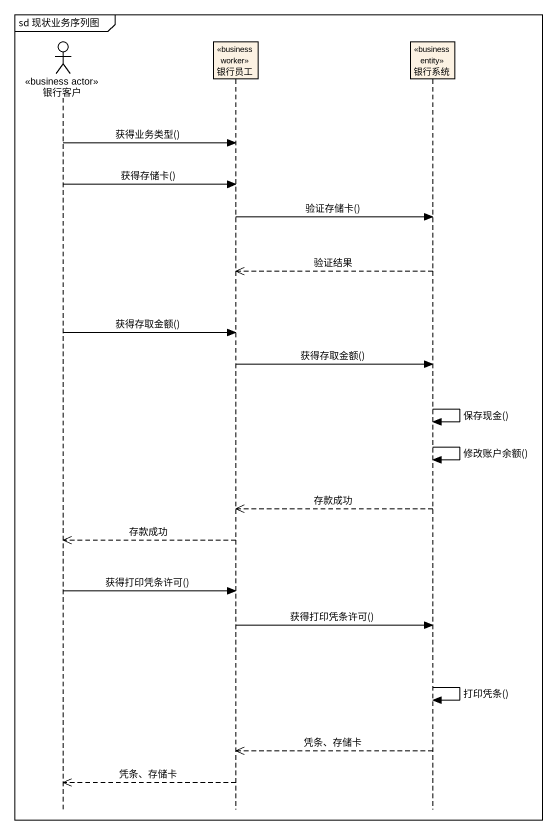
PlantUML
@startuml
mainframe sd 现状业务序列图
hide footbox
actor 银行客户 <<business actor>>
participant 银行员工 <<business worker>>
participant 银行系统 <<business entity>>

银行客户 -> 银行员工 : 获得业务类型()
银行客户 -> 银行员工 : 获得存储卡()
银行员工 -> 银行系统 : 验证存储卡()
银行系统 -->> 银行员工 : 验证结果
银行客户 -> 银行员工 : 获得存取金额()
银行员工 -> 银行系统 : 获得存取金额()
银行系统 -> 银行系统 : 保存现金()
银行系统 -> 银行系统 : 修改账户余额()
银行系统 -->> 银行员工 : 存款成功
银行员工 -->> 银行客户 : 存款成功
银行客户 -> 银行员工 : 获得打印凭条许可()
银行员工 -> 银行系统 : 获得打印凭条许可()
银行系统 -> 银行系统 : 打印凭条()
银行系统 -->> 银行员工 : 凭条、存储卡
银行员工 -->> 银行客户 : 凭条、存储卡
@enduml
